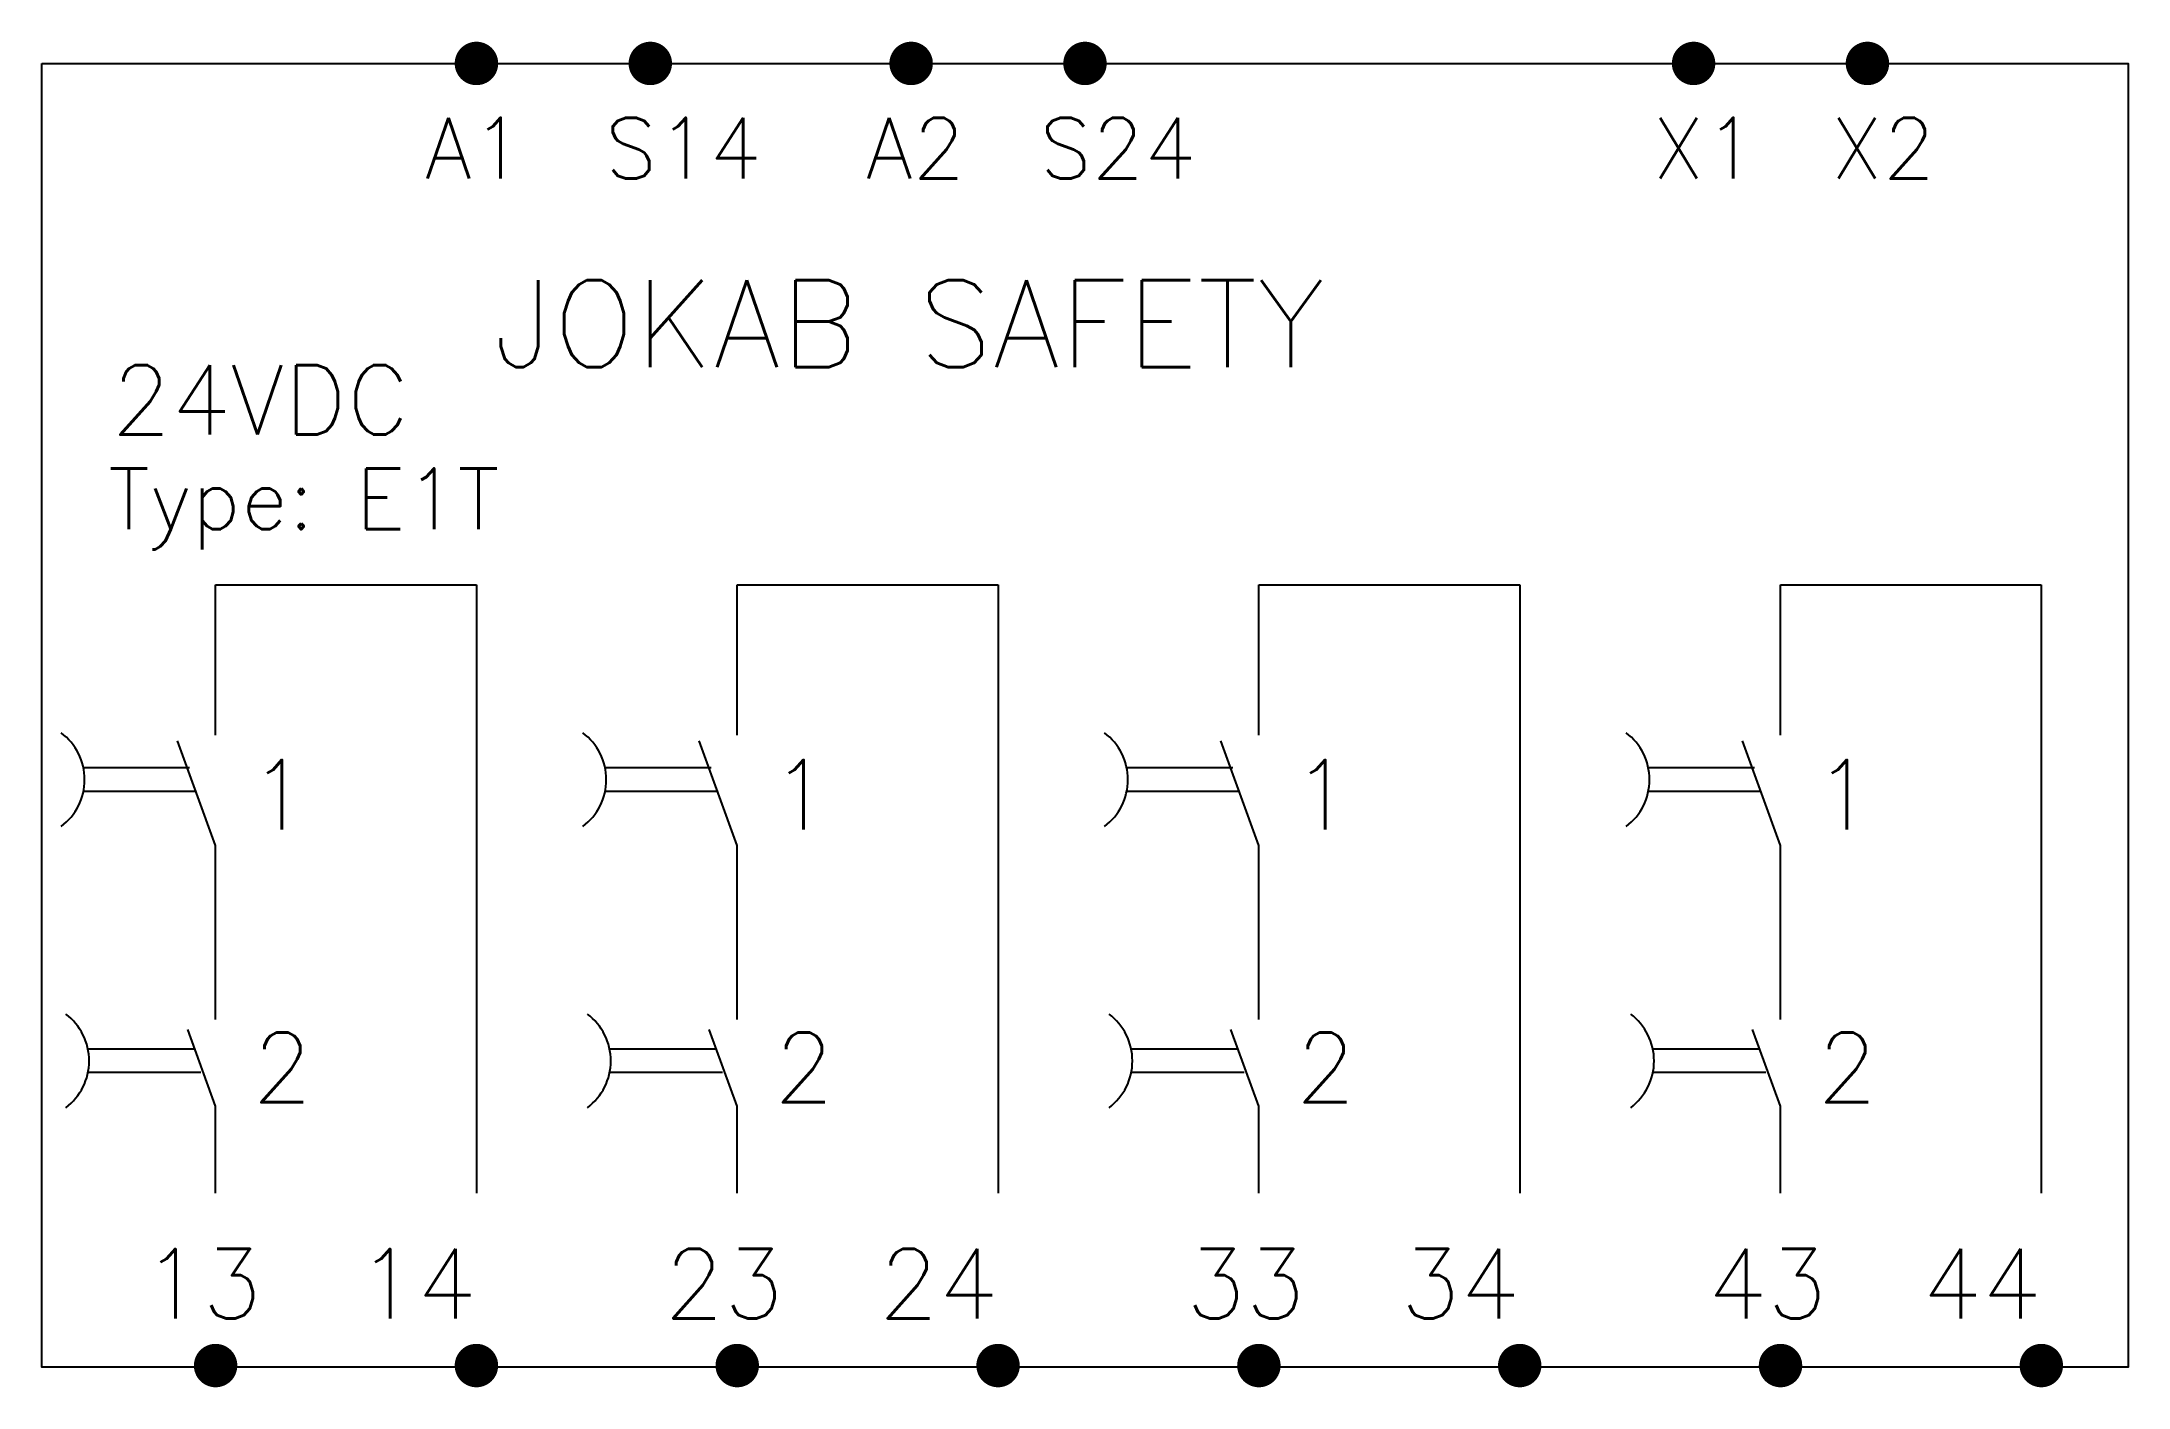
# Model space of a CAD drawing. Extents: x 0 to 60, y -0.6 to 38.1.
import ezdxf

# ---------------------------------------------------------------- set-up
doc = ezdxf.new("R2010")
doc.units = 0
doc.header["$LTSCALE"] = 7.5
doc.layers.get('0').update_dxf_attribs({"linetype": 'CONTINUOUS'})
doc.layers.add('1', color=7, linetype='CONTINUOUS')
doc.styles.add('T0', font='ROMANS.SHX')

# ---------------------------------------------------------------- blocks, each defined once
blk = doc.blocks.new('utg1-tid')
at = {"color": 0}
for p, q in [((-0.747, -5.267), (-3.8, -5.267)), ((-0.552, -5.94), (-3.8, -5.94)), ((-0.617, -13.357), (-3.67, -13.357)), ((-0.422, -14.03), (-3.67, -14.03))]:
    blk.add_line(p, q, dxfattribs=at)
for centre in [(-5.448, -5.603), (-5.318, -13.694)]:
    blk.add_arc(centre, 1.682, 306.8699, 53.1301, dxfattribs=at)
at = {"layer": '1'}
for p, q in [((0, 0), (7.5, 0)), ((0, -4.328), (0, 0)), ((7.5, 0), (7.5, -17.5)), ((0, -7.5), (-1.096, -4.489)), ((0, -12.5), (0, -7.5)), ((0, -15), (-0.803, -12.792)), ((0, -17.5), (0, -15))]:
    blk.add_line(p, q, dxfattribs=at)
at = {"layer": '1', "const_width": 0.625}
for points in [[(-0.312, -22.458, 1), (0.312, -22.458, 1)], [(7.188, -22.458, 1), (7.812, -22.458, 1)]]:
    blk.add_lwpolyline(points, format="xyb", close=True, dxfattribs=at)
at = {"layer": '1', "style": 'T0'}
for s, p in [('1', (0.965, -7.035)), ('2', (1.061, -14.881))]:
    blk.add_text(s, height=2, dxfattribs=at).set_placement(p)
at = {"layer": '1', "style": 'T0', "flags": 4}
blk.add_attdef('UTG', (-2.099, -21.1), '', height=2, dxfattribs=at)
blk = doc.blocks.new('VTYP')
at = {"layer": '1', "style": 'T0', "flags": 4}
blk.add_attdef('RT6', (0, 0), '', height=2, dxfattribs=at)

msp = doc.modelspace()

# ---------------------------------------------------------------- linework, layer by layer
at = {"const_width": 0.625}
for points in [[(12.188, 37.5, 1), (12.813, 37.5, 1)], [(17.188, 37.5, 1), (17.812, 37.5, 1)], [(24.688, 37.5, 1), (25.313, 37.5, 1)], [(29.688, 37.5, 1), (30.312, 37.5, 1)], [(47.188, 37.5, 1), (47.812, 37.5, 1)], [(52.188, 37.5, 1), (52.812, 37.5, 1)]]:
    msp.add_lwpolyline(points, format="xyb", close=True, dxfattribs=at)
msp.add_lwpolyline([(0, 37.5), (60, 37.5), (60, 0), (0, 0)], close=True)

# ---------------------------------------------------------------- block references
for name, p, values in [('VTYP', (2.004, 26.822), {'RT6': '24VDC'}), ('utg1-tid', (5, 22.5), {'UTG': '13  14'}), ('utg1-tid', (20, 22.5), {'UTG': '23  24'}), ('utg1-tid', (35, 22.5), {'UTG': '33  34'}), ('utg1-tid', (50, 22.5), {'UTG': '43  44'})]:
    msp.add_blockref(name, p).add_auto_attribs(values)

# ---------------------------------------------------------------- texts
at = {"style": 'T0'}
for s, height, p in [('A1', 1.75, (11.021, 34.187)), ('S14', 1.75, (16.195, 34.187)), ('A2', 1.75, (23.695, 34.187)), ('S24', 1.75, (28.695, 34.187)), ('X1', 1.75, (46.314, 34.187)), ('X2', 1.75, (51.446, 34.187)), ('JOKAB SAFETY', 2.5, (12.992, 28.764)), ('Type: E1T', 1.75, (1.909, 24.101))]:
    msp.add_text(s, height=height, dxfattribs=at).set_placement(p)

doc.saveas('drawing.dxf')
